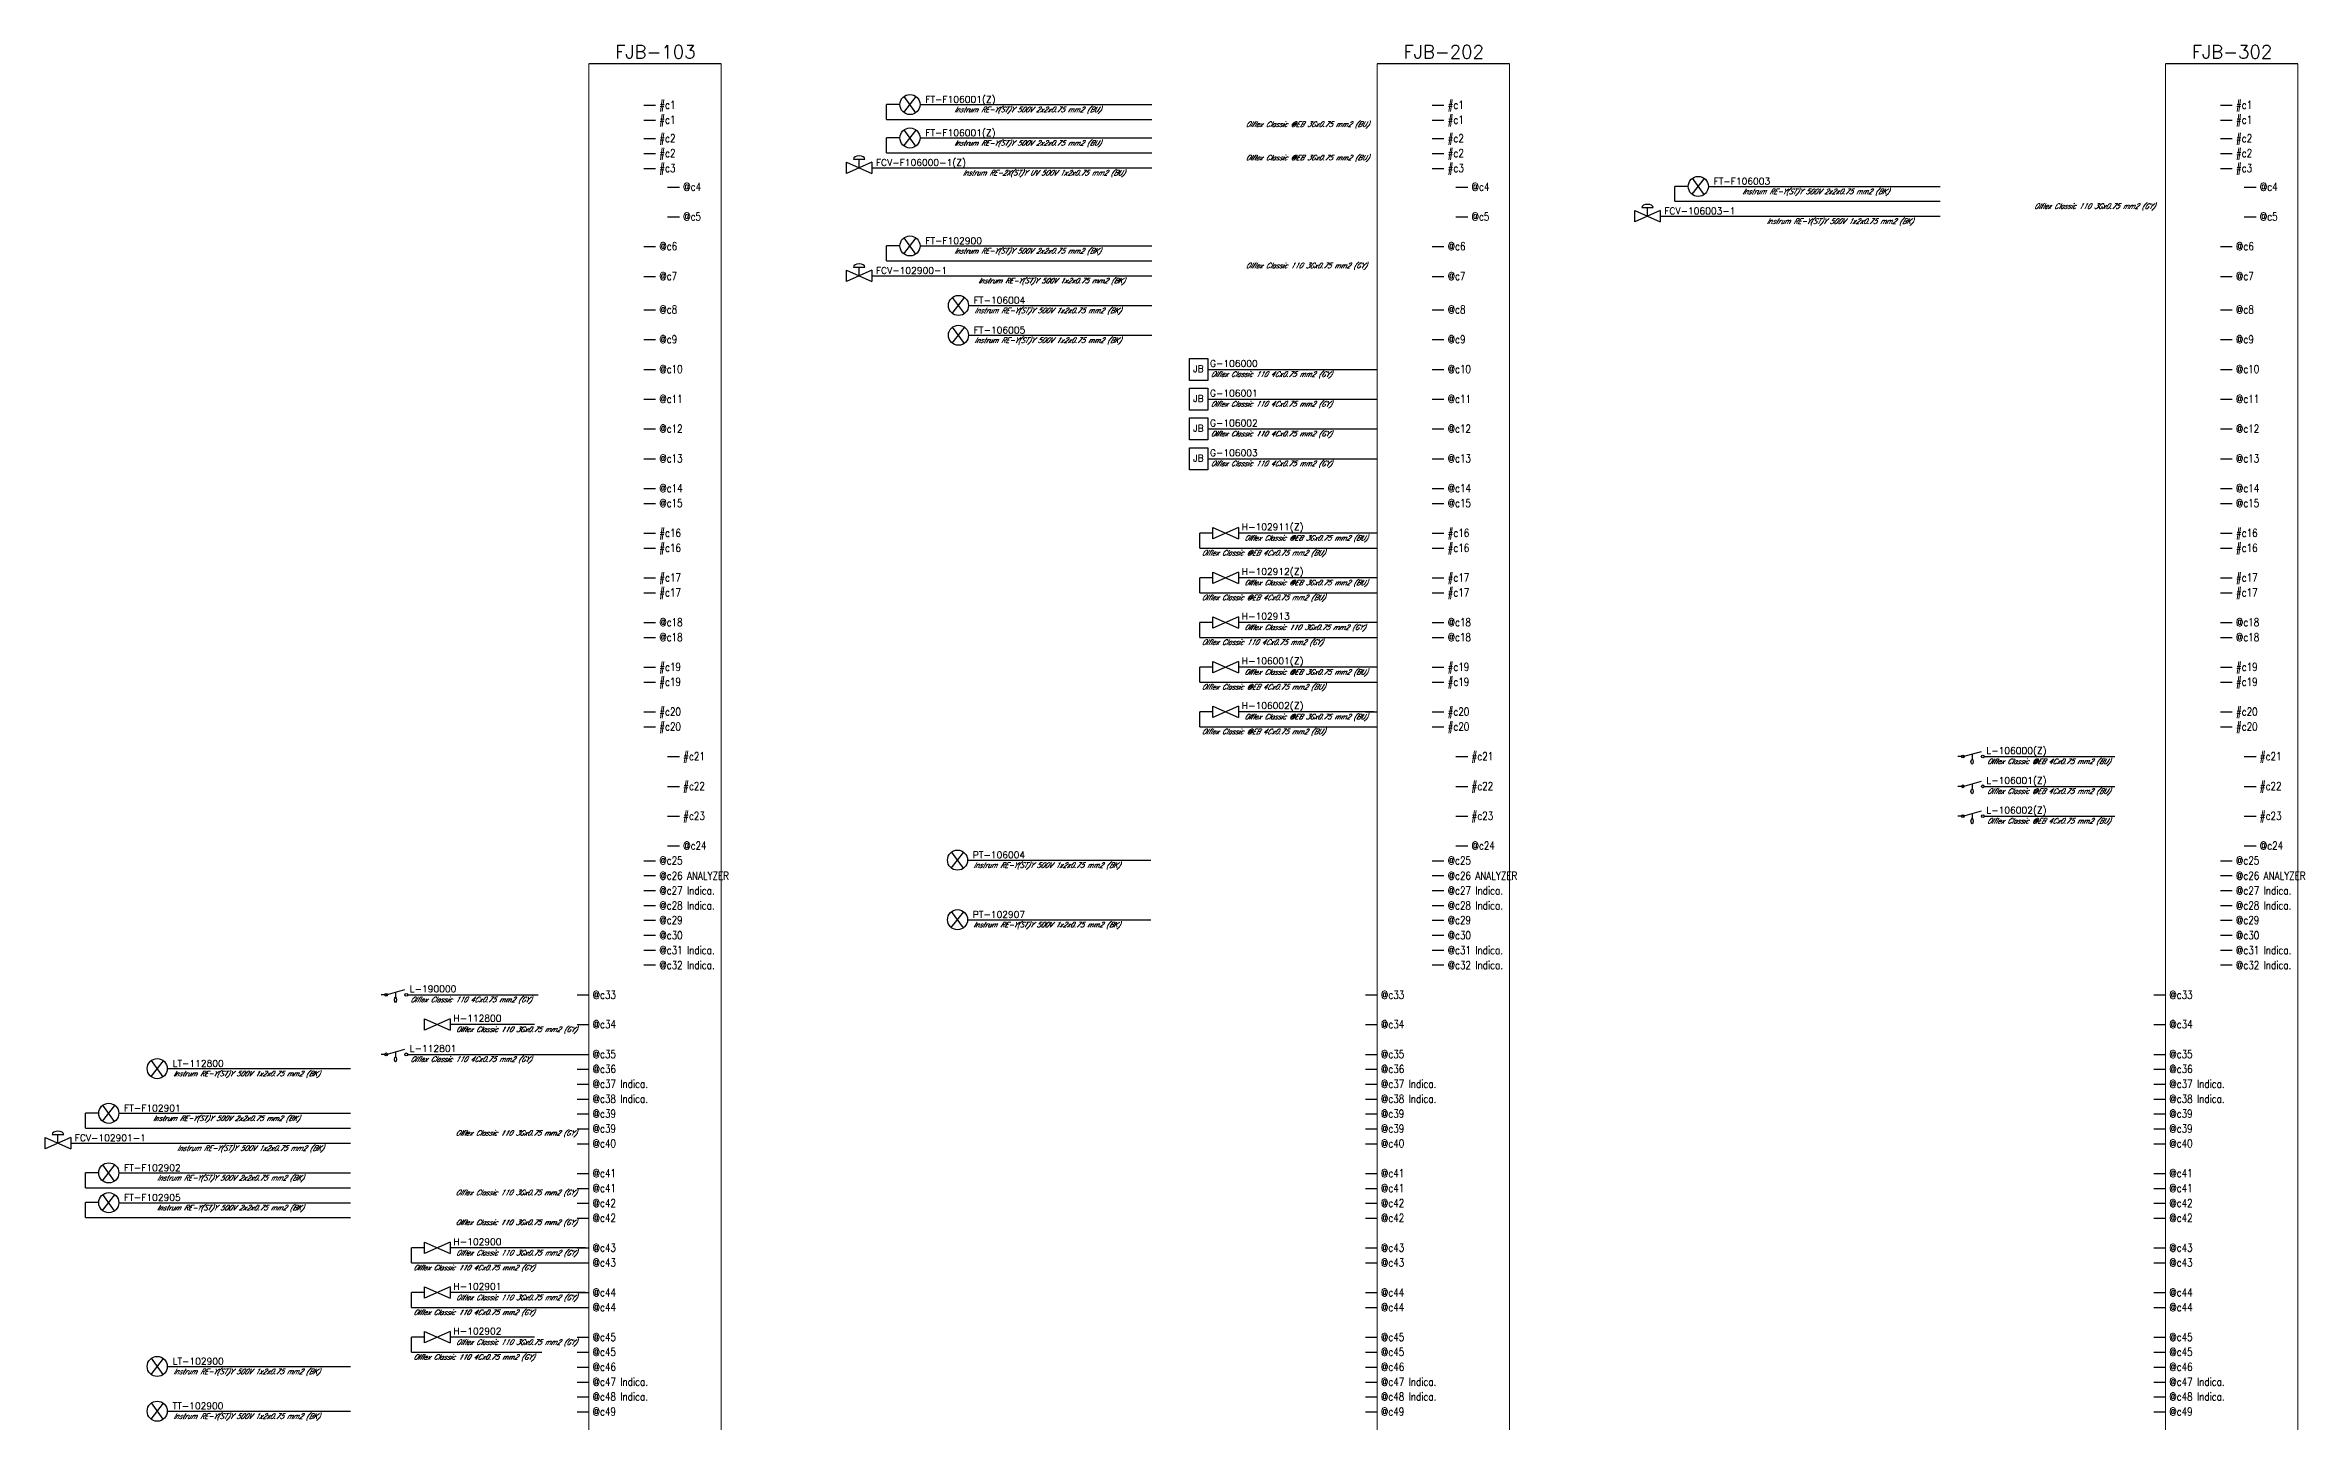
# Model space of a CAD drawing. Header units: millimetres. Extents: x -14942 to 24072, y -50285 to 2207.
# Drawn here: x -9203 to -8695, y -22995 to -22686 of the extents above; entities that cross this region are included whole.
import ezdxf
from ezdxf.enums import TextEntityAlignment as Align

# ---------------------------------------------------------------- set-up
doc = ezdxf.new("R2010")
doc.units = ezdxf.units.MM
doc.header["$MEASUREMENT"] = 0
for name, color, linetype in [('FONT', 5, 'CONTINUOUS'), ('INSTRUMENT', 1, 'CONTINUOUS'), ('TEXT', 2, 'CONTINUOUS')]:
    doc.layers.add(name, color=color, linetype=linetype)
doc.styles.add('ROMANS', font='romans')

# ---------------------------------------------------------------- blocks, each defined once
blk = doc.blocks.new('FF')
at = {"layer": 'INSTRUMENT', "color": 7}
for p, q in [((637.72, -9186.97), (640.5, -9183.4)), ((640.43, -9187.02), (637.78, -9183.36)), ((641.39, -9185.19), (693.51, -9185.19))]:
    blk.add_line(p, q, dxfattribs=at)
blk.add_circle((639.11, -9185.19), 2.26, dxfattribs=at)

msp = doc.modelspace()

# ---------------------------------------------------------------- linework, layer by layer
at = {"layer": 'INSTRUMENT', "color": 7}
for p, q in [((-9050.95, -22689.9), (-9080.66, -22689.9)), ((-8873.59, -22689.9), (-8903.31, -22689.9)), ((-8696.24, -22689.9), (-8725.95, -22689.9)), ((-9068.35, -22699.17), (-9065.66, -22699.17)), ((-9068.35, -22702.52), (-9065.66, -22702.52)), ((-8890.99, -22699.17), (-8888.31, -22699.17)), ((-8890.99, -22702.52), (-8888.31, -22702.52)), ((-8713.64, -22699.17), (-8710.95, -22699.17)), ((-8713.64, -22702.52), (-8710.95, -22702.52)), ((-9068.35, -22706.69), (-9065.66, -22706.69)), ((-8890.99, -22706.69), (-8888.31, -22706.69)), ((-8713.64, -22706.69), (-8710.95, -22706.69)), ((-9068.35, -22710.04), (-9065.66, -22710.04)), ((-9068.35, -22713.4), (-9065.66, -22713.4)), ((-8890.99, -22710.04), (-8888.31, -22710.04)), ((-8890.99, -22713.4), (-8888.31, -22713.4)), ((-8713.64, -22710.04), (-8710.95, -22710.04)), ((-8713.64, -22713.4), (-8710.95, -22713.4)), ((-9062.97, -22717.59), (-9060.29, -22717.59)), ((-8885.62, -22717.59), (-8882.93, -22717.59)), ((-8836.34, -22720.8), (-8836.34, -22717.45)), ((-8833.35, -22717.45), (-8836.34, -22717.45)), ((-8708.27, -22717.59), (-8705.58, -22717.59)), ((-8845.39, -22722.87), (-8839.65, -22725.43)), ((-8839.65, -22722.87), (-8845.39, -22725.43)), ((-8843.81, -22722.23), (-8841.23, -22722.23)), ((-8842.52, -22724.15), (-8842.52, -22722.23)), ((-8836.34, -22720.8), (-8776.69, -22720.8)), ((-9062.97, -22724.29), (-9060.29, -22724.29)), ((-8885.62, -22724.29), (-8882.93, -22724.29)), ((-8839.65, -22724.15), (-8776.69, -22724.15)), ((-8708.27, -22724.29), (-8705.58, -22724.29)), ((-9068.35, -22730.98), (-9065.66, -22730.98)), ((-9013.69, -22734.18), (-9013.69, -22730.83)), ((-9010.7, -22730.83), (-9013.69, -22730.83)), ((-8890.99, -22730.98), (-8888.31, -22730.98)), ((-8713.64, -22730.98), (-8710.95, -22730.98)), ((-9068.35, -22737.68), (-9065.66, -22737.68)), ((-9022.74, -22736.26), (-9017.01, -22738.82)), ((-9017.01, -22736.26), (-9022.74, -22738.82)), ((-9021.16, -22735.61), (-9018.59, -22735.61)), ((-9019.87, -22737.54), (-9019.87, -22735.61)), ((-9017.01, -22737.54), (-8954.04, -22737.54)), ((-9013.69, -22734.18), (-8954.04, -22734.18)), ((-8890.99, -22737.68), (-8888.31, -22737.68)), ((-8713.64, -22737.68), (-8710.95, -22737.68)), ((-8998.93, -22746.02), (-8996.15, -22742.45)), ((-8996.21, -22746.07), (-8998.86, -22742.41)), ((-8995.26, -22744.24), (-8954.04, -22744.24)), ((-8998.93, -22752.72), (-8996.15, -22749.16)), ((-8996.21, -22752.77), (-8998.86, -22749.11)), ((-8995.26, -22750.94), (-8954.04, -22750.94)), ((-8941.44, -22758.61), (-8903.31, -22758.61)), ((-8941.44, -22765.31), (-8903.31, -22765.31)), ((-8941.44, -22772.01), (-8903.31, -22772.01)), ((-8941.44, -22778.71), (-8903.31, -22778.71)), ((-8940.28, -22814.29), (-8934.54, -22816.85)), ((-8934.54, -22814.29), (-8940.28, -22816.85)), ((-8943.27, -22818.92), (-8943.27, -22815.57)), ((-8940.28, -22815.57), (-8943.27, -22815.57)), ((-8943.27, -22818.92), (-8903.31, -22818.92)), ((-8903.31, -22815.57), (-8934.54, -22815.57)), ((-8905.99, -22835.68), (-8903.31, -22835.68)), ((-8766.77, -22845.73), (-8737.39, -22845.73)), ((-8766.77, -22852.43), (-8737.39, -22852.43)), ((-8766.77, -22859.13), (-8737.39, -22859.13)), ((-9062.97, -22865.83), (-9060.29, -22865.83)), ((-8885.62, -22865.83), (-8882.93, -22865.83)), ((-8708.27, -22865.83), (-8705.58, -22865.83)), ((-9068.35, -22869.17), (-9065.66, -22869.17)), ((-8999.14, -22870.81), (-8996.36, -22867.24)), ((-8996.43, -22870.86), (-8999.08, -22867.19)), ((-8995.47, -22869.03), (-8954.26, -22869.03)), ((-8890.99, -22869.17), (-8888.31, -22869.17)), ((-8713.64, -22869.17), (-8710.95, -22869.17)), ((-9068.35, -22872.52), (-9065.66, -22872.52)), ((-9068.35, -22875.87), (-9065.66, -22875.87)), ((-9068.35, -22879.22), (-9065.66, -22879.22)), ((-8999.14, -22884.21), (-8996.36, -22880.65)), ((-8996.43, -22884.26), (-8999.08, -22880.6)), ((-9068.35, -22882.57), (-9065.66, -22882.57)), ((-8995.47, -22882.43), (-8954.26, -22882.43)), ((-8890.99, -22882.57), (-8888.31, -22882.57)), ((-8713.64, -22882.57), (-8710.95, -22882.57)), ((-9068.35, -22889.27), (-9065.66, -22889.27)), ((-9068.35, -22892.62), (-9065.66, -22892.62)), ((-9126.61, -22899.32), (-9127.41, -22899.32)), ((-9126.3, -22899.32), (-9122.09, -22898.15)), ((-9124.19, -22898.74), (-9124.19, -22899.88)), ((-9121.48, -22899.32), (-9092.09, -22899.32)), ((-9083.35, -22899.32), (-9080.66, -22899.32)), ((-9117.63, -22904.75), (-9111.89, -22907.31)), ((-9111.89, -22904.75), (-9117.63, -22907.31)), ((-9092.88, -22906.03), (-9111.89, -22906.03)), ((-9083.35, -22906.03), (-9080.66, -22906.03)), ((-8905.99, -22906.03), (-8903.31, -22906.03)), ((-8728.64, -22906.03), (-8725.95, -22906.03)), ((-9126.3, -22912.73), (-9122.09, -22911.55)), ((-9179.18, -22917.72), (-9176.4, -22914.15)), ((-9176.47, -22917.77), (-9179.12, -22914.11)), ((-9175.51, -22915.94), (-9134.3, -22915.94)), ((-9126.61, -22912.73), (-9127.41, -22912.73)), ((-9124.19, -22912.14), (-9124.19, -22913.29)), ((-9121.48, -22912.73), (-9083.35, -22912.73)), ((-9083.35, -22912.73), (-9080.66, -22912.73)), ((-9083.35, -22916.08), (-9080.66, -22916.08)), ((-8905.99, -22912.73), (-8903.31, -22912.73)), ((-8905.99, -22916.08), (-8903.31, -22916.08)), ((-8728.64, -22912.73), (-8725.95, -22912.73)), ((-8728.64, -22916.08), (-8725.95, -22916.08)), ((-9083.35, -22919.43), (-9080.66, -22919.43)), ((-8905.99, -22919.43), (-8903.31, -22919.43)), ((-8728.64, -22919.43), (-8725.95, -22919.43)), ((-9193.95, -22929.34), (-9193.95, -22925.99)), ((-9190.96, -22925.99), (-9193.95, -22925.99)), ((-9083.35, -22922.78), (-9080.66, -22922.78)), ((-9083.35, -22926.13), (-9080.66, -22926.13)), ((-8905.99, -22922.78), (-8903.31, -22922.78)), ((-8905.99, -22926.13), (-8903.31, -22926.13)), ((-8728.64, -22922.78), (-8725.95, -22922.78)), ((-8728.64, -22926.13), (-8725.95, -22926.13)), ((-9203, -22931.41), (-9197.26, -22933.97)), ((-9197.26, -22931.41), (-9203, -22933.97)), ((-9201.42, -22930.77), (-9198.84, -22930.77)), ((-9200.13, -22932.69), (-9200.13, -22930.77)), ((-9193.95, -22929.34), (-9134.3, -22929.34)), ((-9083.35, -22929.48), (-9080.66, -22929.48)), ((-8905.99, -22929.48), (-8903.31, -22929.48)), ((-8728.64, -22929.48), (-8725.95, -22929.48)), ((-9197.26, -22932.69), (-9134.3, -22932.69)), ((-9083.35, -22932.83), (-9080.66, -22932.83)), ((-8905.99, -22932.83), (-8903.31, -22932.83)), ((-8728.64, -22932.83), (-8725.95, -22932.83)), ((-9193.95, -22942.74), (-9193.95, -22939.39)), ((-9190.96, -22939.39), (-9193.95, -22939.39)), ((-9083.35, -22939.53), (-9080.66, -22939.53)), ((-8905.99, -22939.53), (-8903.31, -22939.53)), ((-8728.64, -22939.53), (-8725.95, -22939.53)), ((-9193.95, -22942.74), (-9134.3, -22942.74)), ((-9193.95, -22949.45), (-9193.95, -22946.09)), ((-9190.96, -22946.09), (-9193.95, -22946.09)), ((-9083.35, -22942.89), (-9080.66, -22942.89)), ((-9083.35, -22946.24), (-9080.66, -22946.24)), ((-8905.99, -22942.89), (-8903.31, -22942.89)), ((-8905.99, -22946.24), (-8903.31, -22946.24)), ((-8728.64, -22942.89), (-8725.95, -22942.89)), ((-8728.64, -22946.24), (-8725.95, -22946.24)), ((-9193.95, -22949.45), (-9134.3, -22949.45)), ((-9083.35, -22949.59), (-9080.66, -22949.59)), ((-8905.99, -22949.59), (-8903.31, -22949.59)), ((-8728.64, -22949.59), (-8725.95, -22949.59)), ((-9120.62, -22959.64), (-9120.62, -22956.29)), ((-9117.63, -22956.29), (-9120.62, -22956.29)), ((-9117.63, -22955.01), (-9111.89, -22957.57)), ((-9111.89, -22955.01), (-9117.63, -22957.57)), ((-9081.45, -22956.29), (-9111.89, -22956.29)), ((-9083.35, -22956.29), (-9080.66, -22956.29)), ((-8905.99, -22956.29), (-8903.31, -22956.29)), ((-8728.64, -22956.29), (-8725.95, -22956.29)), ((-9120.62, -22959.64), (-9080.66, -22959.64)), ((-9083.35, -22959.64), (-9080.66, -22959.64)), ((-8905.99, -22959.64), (-8903.31, -22959.64)), ((-8728.64, -22959.64), (-8725.95, -22959.64)), ((-9120.62, -22969.69), (-9120.62, -22966.34)), ((-9117.63, -22966.34), (-9120.62, -22966.34)), ((-9117.63, -22965.06), (-9111.89, -22967.62)), ((-9111.89, -22965.06), (-9117.63, -22967.62)), ((-9081.45, -22966.34), (-9111.89, -22966.34)), ((-9083.35, -22966.34), (-9080.66, -22966.34)), ((-8905.99, -22966.34), (-8903.31, -22966.34)), ((-8728.64, -22966.34), (-8725.95, -22966.34)), ((-9120.62, -22969.69), (-9080.66, -22969.69)), ((-9083.35, -22969.69), (-9080.66, -22969.69)), ((-8905.99, -22969.69), (-8903.31, -22969.69)), ((-8728.64, -22969.69), (-8725.95, -22969.69)), ((-9120.62, -22979.74), (-9120.62, -22976.39)), ((-9117.63, -22976.39), (-9120.62, -22976.39)), ((-9117.63, -22975.11), (-9111.89, -22977.67)), ((-9111.89, -22975.11), (-9117.63, -22977.67)), ((-9092.88, -22976.39), (-9111.89, -22976.39)), ((-9083.35, -22976.39), (-9080.66, -22976.39)), ((-8905.99, -22976.39), (-8903.31, -22976.39)), ((-8728.64, -22976.39), (-8725.95, -22976.39)), ((-9179.18, -22984.74), (-9176.4, -22981.17)), ((-9176.47, -22984.79), (-9179.12, -22981.12)), ((-9120.62, -22979.74), (-9091.24, -22979.74)), ((-9083.35, -22979.74), (-9080.66, -22979.74)), ((-8905.99, -22979.74), (-8903.31, -22979.74)), ((-8728.64, -22979.74), (-8725.95, -22979.74)), ((-9175.51, -22982.95), (-9134.3, -22982.95)), ((-9083.35, -22983.1), (-9080.66, -22983.1)), ((-9083.35, -22986.45), (-9080.66, -22986.45)), ((-8905.99, -22983.1), (-8903.31, -22983.1)), ((-8905.99, -22986.45), (-8903.31, -22986.45)), ((-8728.64, -22983.1), (-8725.95, -22983.1)), ((-8728.64, -22986.45), (-8725.95, -22986.45)), ((-9179.18, -22994.79), (-9176.4, -22991.22)), ((-9176.47, -22994.84), (-9179.12, -22991.17)), ((-9175.51, -22993.01), (-9134.3, -22993.01)), ((-9083.35, -22989.8), (-9080.66, -22989.8)), ((-8905.99, -22989.8), (-8903.31, -22989.8)), ((-8728.64, -22989.8), (-8725.95, -22989.8)), ((-9083.35, -22993.15), (-9080.66, -22993.15)), ((-8905.99, -22993.15), (-8903.31, -22993.15)), ((-8728.64, -22993.15), (-8725.95, -22993.15))]:
    msp.add_line(p, q, dxfattribs=at)
at = {"layer": 'INSTRUMENT', "color": 4}
for p, q in [((-9009.83, -22700.81), (-9007.05, -22697.24)), ((-9007.12, -22700.86), (-9009.77, -22697.19)), ((-9013.69, -22702.38), (-9013.69, -22699.03)), ((-9010.7, -22699.03), (-9013.69, -22699.03)), ((-9013.69, -22702.38), (-8954.04, -22702.38)), ((-9006.17, -22699.03), (-8954.04, -22699.03)), ((-9013.69, -22709.9), (-9013.69, -22706.55)), ((-9010.7, -22706.55), (-9013.69, -22706.55)), ((-9009.83, -22708.34), (-9007.05, -22704.77)), ((-9007.12, -22708.38), (-9009.77, -22704.72)), ((-9006.17, -22706.55), (-8954.04, -22706.55)), ((-9022.74, -22711.97), (-9017.01, -22714.53)), ((-9017.01, -22711.97), (-9022.74, -22714.53)), ((-9021.16, -22711.33), (-9018.59, -22711.33)), ((-9019.87, -22713.25), (-9019.87, -22711.33)), ((-9017.01, -22713.25), (-8954.04, -22713.25)), ((-9013.69, -22709.9), (-8954.04, -22709.9)), ((-8940.28, -22794.19), (-8934.54, -22796.75)), ((-8934.54, -22794.19), (-8940.28, -22796.75)), ((-9068.35, -22795.47), (-9065.66, -22795.47)), ((-9068.35, -22798.82), (-9065.66, -22798.82)), ((-8943.27, -22798.82), (-8943.27, -22795.47)), ((-8940.28, -22795.47), (-8943.27, -22795.47)), ((-8943.27, -22798.82), (-8903.31, -22798.82)), ((-8903.31, -22795.47), (-8934.54, -22795.47)), ((-8890.99, -22795.47), (-8888.31, -22795.47)), ((-8890.99, -22798.82), (-8888.31, -22798.82)), ((-8713.64, -22795.47), (-8710.95, -22795.47)), ((-8713.64, -22798.82), (-8710.95, -22798.82)), ((-8940.28, -22804.24), (-8934.54, -22806.8)), ((-8934.54, -22804.24), (-8940.28, -22806.8)), ((-9068.35, -22805.52), (-9065.66, -22805.52)), ((-9068.35, -22808.87), (-9065.66, -22808.87)), ((-8943.27, -22808.87), (-8943.27, -22805.52)), ((-8940.28, -22805.52), (-8943.27, -22805.52)), ((-8943.27, -22808.87), (-8903.31, -22808.87)), ((-8903.31, -22805.52), (-8934.54, -22805.52)), ((-8890.99, -22805.52), (-8888.31, -22805.52)), ((-8890.99, -22808.87), (-8888.31, -22808.87)), ((-8713.64, -22805.52), (-8710.95, -22805.52)), ((-8713.64, -22808.87), (-8710.95, -22808.87)), ((-8943.27, -22818.92), (-8943.27, -22815.57)), ((-8940.28, -22824.34), (-8934.54, -22826.9)), ((-8934.54, -22824.34), (-8940.28, -22826.9)), ((-9068.35, -22825.62), (-9065.66, -22825.62)), ((-9068.35, -22828.97), (-9065.66, -22828.97)), ((-8943.27, -22828.97), (-8943.27, -22825.62)), ((-8940.28, -22825.62), (-8943.27, -22825.62)), ((-8943.27, -22828.97), (-8903.31, -22828.97)), ((-8903.31, -22825.62), (-8934.54, -22825.62)), ((-8890.99, -22825.62), (-8888.31, -22825.62)), ((-8890.99, -22828.97), (-8888.31, -22828.97)), ((-8713.64, -22825.62), (-8710.95, -22825.62)), ((-8713.64, -22828.97), (-8710.95, -22828.97)), ((-8940.28, -22834.4), (-8934.54, -22836.96)), ((-8934.54, -22834.4), (-8940.28, -22836.96)), ((-9068.35, -22835.68), (-9065.66, -22835.68)), ((-9068.35, -22839.03), (-9065.66, -22839.03)), ((-8943.27, -22839.03), (-8943.27, -22835.68)), ((-8940.28, -22835.68), (-8943.27, -22835.68)), ((-8943.27, -22839.03), (-8903.31, -22839.03)), ((-8904.09, -22835.68), (-8934.54, -22835.68)), ((-8905.99, -22835.68), (-8903.31, -22835.68)), ((-8905.99, -22835.68), (-8903.31, -22835.68)), ((-8890.99, -22835.68), (-8888.31, -22835.68)), ((-8890.99, -22839.03), (-8888.31, -22839.03)), ((-8713.64, -22835.68), (-8710.95, -22835.68)), ((-8713.64, -22839.03), (-8710.95, -22839.03)), ((-8771.59, -22845.73), (-8767.38, -22844.56)), ((-8769.48, -22845.14), (-8769.48, -22846.29)), ((-9062.97, -22845.73), (-9060.29, -22845.73)), ((-8885.62, -22845.73), (-8882.93, -22845.73)), ((-8771.9, -22845.73), (-8772.7, -22845.73)), ((-8708.27, -22845.73), (-8705.58, -22845.73)), ((-9062.97, -22852.43), (-9060.29, -22852.43)), ((-8885.62, -22852.43), (-8882.93, -22852.43)), ((-8771.9, -22852.43), (-8772.7, -22852.43)), ((-8771.59, -22852.43), (-8767.38, -22851.26)), ((-8769.48, -22851.84), (-8769.48, -22852.99)), ((-8708.27, -22852.43), (-8705.58, -22852.43)), ((-9062.97, -22859.13), (-9060.29, -22859.13)), ((-8885.62, -22859.13), (-8882.93, -22859.13)), ((-8771.9, -22859.13), (-8772.7, -22859.13)), ((-8771.59, -22859.13), (-8767.38, -22857.96)), ((-8769.48, -22858.55), (-8769.48, -22859.69)), ((-8708.27, -22859.13), (-8705.58, -22859.13))]:
    msp.add_line(p, q, dxfattribs=at)
at = {"layer": 'INSTRUMENT', "color": 0}
for p, q in [((-9068.35, -22745.2), (-9065.66, -22745.2)), ((-8890.99, -22745.2), (-8888.31, -22745.2)), ((-8713.64, -22745.2), (-8710.95, -22745.2)), ((-9068.35, -22751.91), (-9065.66, -22751.91)), ((-8890.99, -22751.91), (-8888.31, -22751.91)), ((-8713.64, -22751.91), (-8710.95, -22751.91)), ((-9068.35, -22758.61), (-9065.66, -22758.61)), ((-8890.99, -22758.61), (-8888.31, -22758.61)), ((-8713.64, -22758.61), (-8710.95, -22758.61)), ((-9068.35, -22765.31), (-9065.66, -22765.31)), ((-8890.99, -22765.31), (-8888.31, -22765.31)), ((-8713.64, -22765.31), (-8710.95, -22765.31)), ((-9068.35, -22772.01), (-9065.66, -22772.01)), ((-8890.99, -22772.01), (-8888.31, -22772.01)), ((-8713.64, -22772.01), (-8710.95, -22772.01)), ((-9068.35, -22778.71), (-9065.66, -22778.71)), ((-8890.99, -22778.71), (-8888.31, -22778.71)), ((-8713.64, -22778.71), (-8710.95, -22778.71)), ((-9068.35, -22815.57), (-9065.66, -22815.57)), ((-9068.35, -22818.92), (-9065.66, -22818.92)), ((-8890.99, -22815.57), (-8888.31, -22815.57)), ((-8890.99, -22818.92), (-8888.31, -22818.92)), ((-8713.64, -22815.57), (-8710.95, -22815.57)), ((-8713.64, -22818.92), (-8710.95, -22818.92)), ((-9083.35, -22899.32), (-9080.66, -22899.32)), ((-8905.99, -22899.32), (-8903.31, -22899.32)), ((-8728.64, -22899.32), (-8725.95, -22899.32))]:
    msp.add_line(p, q, dxfattribs=at)
at = {"layer": 'INSTRUMENT', "color": 6}
for p, q in [((-9068.35, -22785.41), (-9065.66, -22785.41)), ((-9068.35, -22788.76), (-9065.66, -22788.76)), ((-8890.99, -22785.41), (-8888.31, -22785.41)), ((-8890.99, -22788.76), (-8888.31, -22788.76)), ((-8713.64, -22785.41), (-8710.95, -22785.41)), ((-8713.64, -22788.76), (-8710.95, -22788.76))]:
    msp.add_line(p, q, dxfattribs=at)
at = {"layer": 'INSTRUMENT', "color": 2}
for p, q in [((-8890.99, -22872.52), (-8888.31, -22872.52)), ((-8713.64, -22872.52), (-8710.95, -22872.52)), ((-9068.35, -22885.92), (-9065.66, -22885.92)), ((-8890.99, -22885.92), (-8888.31, -22885.92)), ((-8713.64, -22885.92), (-8710.95, -22885.92))]:
    msp.add_line(p, q, dxfattribs=at)
at = {"layer": 'INSTRUMENT', "color": 1}
for p, q in [((-8890.99, -22875.87), (-8888.31, -22875.87)), ((-8713.64, -22875.87), (-8710.95, -22875.87)), ((-8890.99, -22879.22), (-8888.31, -22879.22)), ((-8713.64, -22879.22), (-8710.95, -22879.22)), ((-8890.99, -22889.27), (-8888.31, -22889.27)), ((-8713.64, -22889.27), (-8710.95, -22889.27)), ((-8890.99, -22892.62), (-8888.31, -22892.62)), ((-8713.64, -22892.62), (-8710.95, -22892.62))]:
    msp.add_line(p, q, dxfattribs=at)
at = {"layer": 'INSTRUMENT', "color": 7, "lineweight": 13}
for points in [[(-9050.95, -22689.9), (-9050.95, -23405.34), (-9080.66, -23405.34), (-9080.66, -22689.9)], [(-8873.59, -22689.9), (-8873.59, -23405.34), (-8903.31, -23405.34), (-8903.31, -22689.9)], [(-8696.24, -22689.9), (-8696.24, -23405.34), (-8725.95, -23405.34), (-8725.95, -22689.9)]]:
    msp.add_lwpolyline(points, dxfattribs=at)
at = {"layer": 'INSTRUMENT', "color": 4}
for points in [[(-9022.74, -22714.53), (-9022.74, -22711.97)], [(-9017.01, -22711.97), (-9017.01, -22714.53)], [(-8940.28, -22796.75), (-8940.28, -22794.19)], [(-8934.54, -22794.19), (-8934.54, -22796.75)], [(-8940.28, -22806.8), (-8940.28, -22804.24)], [(-8934.54, -22804.24), (-8934.54, -22806.8)], [(-8940.28, -22826.9), (-8940.28, -22824.34)], [(-8934.54, -22824.34), (-8934.54, -22826.9)], [(-8940.28, -22836.96), (-8940.28, -22834.4)], [(-8934.54, -22834.4), (-8934.54, -22836.96)]]:
    msp.add_lwpolyline(points, dxfattribs=at)
at = {"layer": 'INSTRUMENT', "color": 7}
for points in [[(-8845.39, -22725.43), (-8845.39, -22722.87)], [(-8839.65, -22722.87), (-8839.65, -22725.43)], [(-9022.74, -22738.82), (-9022.74, -22736.26)], [(-9017.01, -22736.26), (-9017.01, -22738.82)], [(-8940.28, -22816.85), (-8940.28, -22814.29)], [(-8934.54, -22814.29), (-8934.54, -22816.85)], [(-9117.63, -22907.31), (-9117.63, -22904.75)], [(-9111.89, -22904.75), (-9111.89, -22907.31)], [(-9203, -22933.97), (-9203, -22931.41)], [(-9197.26, -22931.41), (-9197.26, -22933.97)], [(-9117.63, -22957.57), (-9117.63, -22955.01)], [(-9111.89, -22955.01), (-9111.89, -22957.57)], [(-9117.63, -22967.62), (-9117.63, -22965.06)], [(-9111.89, -22965.06), (-9111.89, -22967.62)], [(-9117.63, -22977.67), (-9117.63, -22975.11)], [(-9111.89, -22975.11), (-9111.89, -22977.67)]]:
    msp.add_lwpolyline(points, dxfattribs=at)
for points in [[(-8945.54, -22756.13), (-8941.44, -22756.13), (-8941.44, -22761.09), (-8945.54, -22761.09)], [(-8945.54, -22762.83), (-8941.44, -22762.83), (-8941.44, -22767.79), (-8945.54, -22767.79)], [(-8945.54, -22769.53), (-8941.44, -22769.53), (-8941.44, -22774.49), (-8945.54, -22774.49)], [(-8945.54, -22776.23), (-8941.44, -22776.23), (-8941.44, -22781.19), (-8945.54, -22781.19)]]:
    msp.add_lwpolyline(points, close=True, dxfattribs=at)
at = {"layer": 'INSTRUMENT', "color": 4}
for centre, radius in [((-9008.44, -22699.03), 2.26), ((-9008.44, -22706.55), 2.26), ((-8771.59, -22845.73), 0.309), ((-8767.05, -22845.73), 0.309), ((-8771.59, -22852.43), 0.309), ((-8767.05, -22852.43), 0.309), ((-8771.59, -22859.13), 0.309), ((-8767.05, -22859.13), 0.309)]:
    msp.add_circle(centre, radius, dxfattribs=at)
at = {"layer": 'INSTRUMENT', "color": 7}
for centre, radius in [((-8997.54, -22744.24), 2.26), ((-8997.54, -22750.94), 2.26), ((-8997.75, -22869.03), 2.26), ((-8997.75, -22882.43), 2.26), ((-9126.3, -22899.32), 0.309), ((-9121.76, -22899.32), 0.309), ((-9177.79, -22915.94), 2.26), ((-9126.3, -22912.73), 0.309), ((-9121.76, -22912.73), 0.309), ((-9177.79, -22982.95), 2.26), ((-9177.79, -22993.01), 2.26)]:
    msp.add_circle(centre, radius, dxfattribs=at)
at = {"layer": 'INSTRUMENT', "color": 4}
msp.add_ellipse((-9019.87, -22711.33), major_axis=(-1.29, 0), ratio=0.580584, start_param=3.141593, end_param=6.283185, dxfattribs=at)
at = {"layer": 'INSTRUMENT', "color": 7}
for centre in [(-8842.52, -22722.23), (-9019.87, -22735.61), (-9200.13, -22930.77)]:
    msp.add_ellipse(centre, major_axis=(-1.29, 0), ratio=0.580584, start_param=3.141593, end_param=6.283185, dxfattribs=at)
at = {"layer": 'INSTRUMENT', "color": 4}
for centre in [(-8769.48, -22846.86), (-8769.48, -22853.56), (-8769.48, -22860.26)]:
    msp.add_ellipse(centre, major_axis=(0, -0.573), ratio=0.453153, dxfattribs=at)
at = {"layer": 'INSTRUMENT', "color": 7}
for centre in [(-9124.19, -22900.46), (-9124.19, -22913.86)]:
    msp.add_ellipse(centre, major_axis=(0, -0.573), ratio=0.453153, dxfattribs=at)

# ---------------------------------------------------------------- block references
for p in [(-9470.2, -13532.26), (-9647.55, -13545.65), (-9827.81, -13740.8), (-9827.81, -13754.21), (-9827.81, -13760.91)]:
    msp.add_blockref('FF', p, dxfattribs=at)

# ---------------------------------------------------------------- texts
at = {"layer": 'FONT', "color": 5, "style": 'ROMANS', "oblique": 30, "width": 0.8}
for s, p in [('Instrum RE-Y(ST)Y 500V 2x2x0.75 mm2 (BU)', (-8998.49, -22700.74)), ('Instrum RE-Y(ST)Y 500V 2x2x0.75 mm2 (BU)', (-8998.49, -22708.26)), ('Instrum RE-Y(ST)Y 500V 2x2x0.75 mm2 (BK)', (-8821.14, -22719.16)), ('Instrum RE-Y(ST)Y 500V 2x2x0.75 mm2 (BK)', (-8998.49, -22732.55)), ('Instrum RE-Y(ST)Y 500V 2x2x0.75 mm2 (BK)', (-9178.75, -22927.7))]:
    msp.add_text(s, height=1.1759, dxfattribs=at).set_placement(p)
at = {"layer": 'FONT', "color": 2, "style": 'ROMANS', "oblique": 30, "width": 0.8}
for s, p in [('Olflex Classic @EB 3Gx0.75 mm2 (BU)', (-8932.93, -22704.04)), ('Olflex Classic @EB 3Gx0.75 mm2 (BU)', (-8932.93, -22711.56)), ('Olflex Classic 110 3Gx0.75 mm2 (GY)', (-8755.58, -22722.46)), ('Olflex Classic 110 3Gx0.75 mm2 (GY)', (-8932.93, -22735.85)), ('Olflex Classic @EB 3Gx0.75 mm2 (BU)', (-8933.24, -22797.13)), ('Olflex Classic @EB 3Gx0.75 mm2 (BU)', (-8933.24, -22807.18)), ('Olflex Classic 110 3Gx0.75 mm2 (GY)', (-8933.24, -22817.23)), ('Olflex Classic @EB 3Gx0.75 mm2 (BU)', (-8933.24, -22827.29)), ('Olflex Classic @EB 3Gx0.75 mm2 (BU)', (-8933.24, -22837.34)), ('Olflex Classic 110 3Gx0.75 mm2 (GY)', (-9110.59, -22907.69)), ('Olflex Classic 110 3Gx0.75 mm2 (GY)', (-9110.68, -22931)), ('Olflex Classic 110 3Gx0.75 mm2 (GY)', (-9110.68, -22944.41)), ('Olflex Classic 110 3Gx0.75 mm2 (GY)', (-9110.68, -22951.11)), ('Olflex Classic 110 3Gx0.75 mm2 (GY)', (-9110.59, -22957.95)), ('Olflex Classic 110 3Gx0.75 mm2 (GY)', (-9110.59, -22968)), ('Olflex Classic 110 3Gx0.75 mm2 (GY)', (-9110.59, -22978.06))]:
    msp.add_text(s, height=1.1759, dxfattribs=at).set_placement(p)
at = {"layer": 'FONT', "color": 6, "style": 'ROMANS', "oblique": 30, "width": 0.8}
for s, p in [('Instrum RE-2X(ST)Y UV 500V 1x2x0.75 mm2 (BU)', (-8960.11, -22714.97)), ('Instrum RE-Y(ST)Y 500V 1x2x0.75 mm2 (BK)', (-8782.76, -22725.86)), ('Instrum RE-Y(ST)Y 500V 1x2x0.75 mm2 (BK)', (-8960.11, -22739.25)), ('Instrum RE-Y(ST)Y 500V 1x2x0.75 mm2 (BK)', (-9140.37, -22934.4))]:
    msp.add_text(s, height=1.1759, dxfattribs=at).set_placement(p, align=Align.RIGHT)
for p in [(-8993.93, -22745.95), (-8993.93, -22752.65), (-8994.15, -22870.74), (-8994.15, -22884.14), (-9174.19, -22917.65), (-9174.19, -22984.67), (-9174.19, -22994.72)]:
    msp.add_text('Instrum RE-Y(ST)Y 500V 1x2x0.75 mm2 (BK)', height=1.1759, dxfattribs=at).set_placement(p)
at = {"layer": 'FONT', "color": 3, "style": 'ROMANS', "oblique": 30, "width": 0.8}
for s, p in [('Olflex Classic 110 4Cx0.75 mm2 (GY)', (-8940.79, -22760.27)), ('Olflex Classic 110 4Cx0.75 mm2 (GY)', (-8940.79, -22766.97)), ('Olflex Classic 110 4Cx0.75 mm2 (GY)', (-8940.79, -22773.67)), ('Olflex Classic 110 4Cx0.75 mm2 (GY)', (-8940.79, -22780.37)), ('Olflex Classic @EB 4Cx0.75 mm2 (BU)', (-8942.81, -22800.48)), ('Olflex Classic @EB 4Cx0.75 mm2 (BU)', (-8942.81, -22810.53)), ('Olflex Classic 110 4Cx0.75 mm2 (GY)', (-8942.81, -22820.58)), ('Olflex Classic @EB 4Cx0.75 mm2 (BU)', (-8942.81, -22830.64)), ('Olflex Classic @EB 4Cx0.75 mm2 (BU)', (-8942.81, -22840.69)), ('Olflex Classic @EB 4Cx0.75 mm2 (BU)', (-8766.13, -22847.39)), ('Olflex Classic @EB 4Cx0.75 mm2 (BU)', (-8766.13, -22854.09)), ('Olflex Classic @EB 4Cx0.75 mm2 (BU)', (-8766.13, -22860.79)), ('Olflex Classic 110 4Cx0.75 mm2 (GY)', (-9120.83, -22900.99)), ('Olflex Classic 110 4Cx0.75 mm2 (GY)', (-9120.83, -22914.39)), ('Olflex Classic 110 4Cx0.75 mm2 (GY)', (-9120.17, -22961.3)), ('Olflex Classic 110 4Cx0.75 mm2 (GY)', (-9120.17, -22971.35)), ('Olflex Classic 110 4Cx0.75 mm2 (GY)', (-9120.17, -22981.41))]:
    msp.add_text(s, height=1.1759, dxfattribs=at).set_placement(p)
at = {"layer": 'FONT', "color": 5, "style": 'ROMANS', "oblique": 30, "width": 0.8}
for p in [(-9144.86, -22941.1), (-9144.86, -22947.81)]:
    msp.add_text('Instrum RE-Y(ST)Y 500V 2x2x0.75 mm2 (BK)', height=1.1759, dxfattribs=at).set_placement(p, align=Align.RIGHT)
at = {"layer": 'TEXT', "color": 7, "lineweight": 13, "style": 'ROMANS'}
for s, height, p in [('FJB-103', 3, (-9074.79, -22688.67)), ('FJB-202', 3, (-8897.43, -22688.67)), ('FJB-302', 3, (-8720.08, -22688.67)), ('FT-F106001(Z)', 1.5, (-9004.99, -22698.61)), ('FT-F106001(Z)', 1.5, (-9004.99, -22706.14)), ('FCV-F106000-1(Z)', 1.5, (-9016.09, -22712.84)), ('FT-F106003', 1.5, (-8827.64, -22717.03)), ('FCV-106003-1', 1.5, (-8838.74, -22723.73)), ('FT-F102900', 1.5, (-9004.99, -22730.42)), ('FCV-102900-1', 1.5, (-9016.09, -22737.12)), ('FT-106004', 1.5, (-8994.08, -22743.82)), ('FT-106005', 1.5, (-8994.08, -22750.52)), ('G-106000', 1.5, (-8940.95, -22758.03)), ('G-106001', 1.5, (-8940.95, -22764.73)), ('G-106002', 1.5, (-8940.95, -22771.43)), ('G-106003', 1.5, (-8940.95, -22778.14)), ('H-102911(Z)', 1.5, (-8933.79, -22794.81)), ('H-102912(Z)', 1.5, (-8933.79, -22804.86)), ('H-102913', 1.5, (-8933.79, -22814.91)), ('H-106001(Z)', 1.5, (-8933.79, -22824.97)), ('H-106002(Z)', 1.5, (-8933.79, -22835.02)), ('L-106000(Z)', 1.5, (-8766.29, -22845.15)), ('L-106001(Z)', 1.5, (-8766.29, -22851.85)), ('L-106002(Z)', 1.5, (-8766.29, -22858.56)), ('PT-106004', 1.5, (-8994.3, -22868.61)), ('PT-102907', 1.5, (-8994.3, -22882.01)), ('L-190000', 1.5, (-9120.99, -22898.75)), ('H-112800', 1.5, (-9111.14, -22905.37)), ('L-112801', 1.5, (-9120.99, -22912.15)), ('LT-112800', 1.5, (-9174.34, -22915.52)), ('FT-F102901', 1.5, (-9185.24, -22925.57)), ('FCV-102901-1', 1.5, (-9196.35, -22932.27)), ('FT-F102902', 1.5, (-9185.24, -22938.98)), ('FT-F102905', 1.5, (-9185.24, -22945.68)), ('H-102900', 1.5, (-9111.14, -22955.63)), ('H-102901', 1.5, (-9111.14, -22965.68)), ('H-102902', 1.5, (-9111.14, -22975.74)), ('LT-102900', 1.5, (-9174.34, -22982.54)), ('TT-102900', 1.5, (-9174.34, -22992.59))]:
    msp.add_text(s, height=height, dxfattribs=at).set_placement(p)
at = {"layer": 'TEXT', "color": 7, "lineweight": 13, "style": 'ROMANS', "width": 0.8}
for s, p in [('#c1', (-9064.84, -22700.01)), ('#c1', (-8887.48, -22700.01)), ('#c1', (-8710.13, -22700.01)), ('#c1', (-9064.84, -22703.36)), ('#c1', (-8887.48, -22703.36)), ('#c1', (-8710.13, -22703.36)), ('#c2', (-9064.84, -22707.53)), ('#c2', (-8887.48, -22707.53)), ('#c2', (-8710.13, -22707.53)), ('#c2', (-9064.84, -22710.88)), ('#c3', (-9064.84, -22714.23)), ('#c2', (-8887.48, -22710.88)), ('#c3', (-8887.48, -22714.23)), ('#c2', (-8710.13, -22710.88)), ('#c3', (-8710.13, -22714.23)), ('@c6', (-9064.84, -22731.81)), ('@c6', (-8887.48, -22731.81)), ('@c6', (-8710.13, -22731.81)), ('@c7', (-9064.84, -22738.52)), ('@c7', (-8887.48, -22738.52)), ('@c7', (-8710.13, -22738.52)), ('@c25', (-9064.84, -22870.01)), ('@c25', (-8887.48, -22870.01)), ('@c25', (-8710.13, -22870.01)), ('@c29', (-9064.84, -22883.41)), ('@c29', (-8887.48, -22883.41)), ('@c29', (-8710.13, -22883.41)), ('@c33', (-9079.84, -22900.24)), ('@c33', (-8902.49, -22900.24)), ('@c33', (-8725.13, -22900.24)), ('@c34', (-9079.84, -22906.87)), ('@c34', (-8902.49, -22906.87)), ('@c34', (-8725.13, -22906.87)), ('@c35', (-9079.84, -22913.57)), ('@c36', (-9079.84, -22916.92)), ('@c35', (-8902.49, -22913.57)), ('@c36', (-8902.49, -22916.92)), ('@c35', (-8725.13, -22913.57)), ('@c36', (-8725.13, -22916.92)), ('@c39', (-9079.84, -22926.97)), ('@c39', (-8902.49, -22926.97)), ('@c39', (-8725.13, -22926.97)), ('@c39', (-9079.84, -22930.32)), ('@c40', (-9079.84, -22933.67)), ('@c39', (-8902.49, -22930.32)), ('@c40', (-8902.49, -22933.67)), ('@c39', (-8725.13, -22930.32)), ('@c40', (-8725.13, -22933.67)), ('@c41', (-9079.84, -22940.37)), ('@c41', (-9079.84, -22943.72)), ('@c41', (-8902.49, -22940.37)), ('@c41', (-8902.49, -22943.72)), ('@c41', (-8725.13, -22940.37)), ('@c41', (-8725.13, -22943.72)), ('@c42', (-9079.84, -22947.08)), ('@c42', (-8902.49, -22947.08)), ('@c42', (-8725.13, -22947.08)), ('@c42', (-9079.84, -22950.43)), ('@c42', (-8902.49, -22950.43)), ('@c42', (-8725.13, -22950.43)), ('@c43', (-9079.84, -22957.13)), ('@c43', (-8902.49, -22957.13)), ('@c43', (-8725.13, -22957.13)), ('@c43', (-9079.84, -22960.48)), ('@c43', (-8902.49, -22960.48)), ('@c43', (-8725.13, -22960.48)), ('@c44', (-9079.84, -22967.18)), ('@c44', (-8902.49, -22967.18)), ('@c44', (-8725.13, -22967.18)), ('@c44', (-9079.84, -22970.53)), ('@c44', (-8902.49, -22970.53)), ('@c44', (-8725.13, -22970.53)), ('@c45', (-9079.84, -22977.23)), ('@c45', (-8902.49, -22977.23)), ('@c45', (-8725.13, -22977.23)), ('@c45', (-9079.84, -22980.58)), ('@c46', (-9079.84, -22983.93)), ('@c45', (-8902.49, -22980.58)), ('@c46', (-8902.49, -22983.93)), ('@c45', (-8725.13, -22980.58)), ('@c46', (-8725.13, -22983.93)), ('@c49', (-9079.84, -22993.99)), ('@c49', (-8902.49, -22993.99)), ('@c49', (-8725.13, -22993.99))]:
    msp.add_text(s, height=1.8, dxfattribs=at).set_placement(p)
at = {"layer": 'TEXT', "color": 0, "lineweight": 13, "style": 'ROMANS', "width": 0.8}
for s, p in [('@c4', (-9059.47, -22718.43)), ('@c4', (-8882.11, -22718.43)), ('@c4', (-8704.76, -22718.43)), ('@c5', (-9059.47, -22725.13)), ('@c5', (-8882.11, -22725.13)), ('@c5', (-8704.76, -22725.13)), ('@c8', (-9064.84, -22746.04)), ('@c8', (-8887.48, -22746.04)), ('@c8', (-8710.13, -22746.04)), ('@c9', (-9064.84, -22752.75)), ('@c9', (-8887.48, -22752.75)), ('@c9', (-8710.13, -22752.75)), ('@c10', (-9064.84, -22759.45)), ('@c10', (-8887.48, -22759.45)), ('@c10', (-8710.13, -22759.45)), ('@c11', (-9064.84, -22766.15)), ('@c11', (-8887.48, -22766.15)), ('@c11', (-8710.13, -22766.15)), ('@c12', (-9064.84, -22772.85)), ('@c12', (-8887.48, -22772.85)), ('@c12', (-8710.13, -22772.85)), ('@c13', (-9064.84, -22779.55)), ('@c13', (-8887.48, -22779.55)), ('@c13', (-8710.13, -22779.55)), ('@c18', (-9064.84, -22816.41)), ('@c18', (-8887.48, -22816.41)), ('@c18', (-8710.13, -22816.41)), ('@c18', (-9064.84, -22819.76)), ('@c18', (-8887.48, -22819.76)), ('@c18', (-8710.13, -22819.76))]:
    msp.add_text(s, height=1.8, dxfattribs=at).set_placement(p)
at = {"layer": 'TEXT', "color": 7, "lineweight": 13, "style": 'ROMANS'}
for p in [(-8943.55, -22759.21), (-8943.55, -22765.92), (-8943.55, -22772.62), (-8943.55, -22779.32)]:
    msp.add_text('JB', height=1.5, dxfattribs=at).set_placement(p, align=Align.CENTER)
at = {"layer": 'TEXT', "color": 6, "lineweight": 13, "style": 'ROMANS', "width": 0.8}
for s, p in [('@c14', (-9064.84, -22786.25)), ('@c14', (-8887.48, -22786.25)), ('@c14', (-8710.13, -22786.25)), ('@c15', (-9064.84, -22789.6)), ('@c15', (-8887.48, -22789.6)), ('@c15', (-8710.13, -22789.6)), ('@c24', (-9059.47, -22866.67)), ('@c24', (-8882.11, -22866.67)), ('@c24', (-8704.76, -22866.67))]:
    msp.add_text(s, height=1.8, dxfattribs=at).set_placement(p)
at = {"layer": 'TEXT', "color": 4, "lineweight": 13, "style": 'ROMANS', "width": 0.8}
for s, p in [('#c16', (-9064.84, -22796.31)), ('#c16', (-8887.48, -22796.31)), ('#c16', (-8710.13, -22796.31)), ('#c16', (-9064.84, -22799.66)), ('#c16', (-8887.48, -22799.66)), ('#c16', (-8710.13, -22799.66)), ('#c17', (-9064.84, -22806.36)), ('#c17', (-8887.48, -22806.36)), ('#c17', (-8710.13, -22806.36)), ('#c17', (-9064.84, -22809.71)), ('#c17', (-8887.48, -22809.71)), ('#c17', (-8710.13, -22809.71)), ('#c19', (-9064.84, -22826.46)), ('#c19', (-8887.48, -22826.46)), ('#c19', (-8710.13, -22826.46)), ('#c19', (-9064.84, -22829.81)), ('#c19', (-8887.48, -22829.81)), ('#c19', (-8710.13, -22829.81)), ('#c20', (-9064.84, -22836.52)), ('#c20', (-8887.48, -22836.52)), ('#c20', (-8710.13, -22836.52)), ('#c20', (-9064.84, -22839.87)), ('#c20', (-8887.48, -22839.87)), ('#c20', (-8710.13, -22839.87)), ('#c21', (-9059.47, -22846.57)), ('#c21', (-8882.11, -22846.57)), ('#c21', (-8704.76, -22846.57)), ('#c22', (-9059.47, -22853.27)), ('#c22', (-8882.11, -22853.27)), ('#c22', (-8704.76, -22853.27)), ('#c23', (-9059.47, -22859.97)), ('#c23', (-8882.11, -22859.97)), ('#c23', (-8704.76, -22859.97))]:
    msp.add_text(s, height=1.8, dxfattribs=at).set_placement(p)
at = {"layer": 'TEXT', "color": 2, "lineweight": 13, "style": 'ROMANS', "width": 0.8}
for s, p in [('@c26 ANALYZER', (-9064.84, -22873.43)), ('@c26 ANALYZER', (-8887.48, -22873.43)), ('@c26 ANALYZER', (-8710.13, -22873.43)), ('@c30', (-9064.84, -22886.84)), ('@c30', (-8887.48, -22886.84)), ('@c30', (-8710.13, -22886.84))]:
    msp.add_text(s, height=1.8, dxfattribs=at).set_placement(p)
at = {"layer": 'TEXT', "color": 1, "lineweight": 13, "style": 'ROMANS', "width": 0.8}
for s, p in [('@c27 Indica.', (-9064.84, -22876.78)), ('@c27 Indica.', (-8887.48, -22876.78)), ('@c27 Indica.', (-8710.13, -22876.78)), ('@c28 Indica.', (-9064.84, -22880.14)), ('@c28 Indica.', (-8887.48, -22880.14)), ('@c28 Indica.', (-8710.13, -22880.14)), ('@c31 Indica.', (-9064.84, -22890.19)), ('@c31 Indica.', (-8887.48, -22890.19)), ('@c31 Indica.', (-8710.13, -22890.19)), ('@c32 Indica.', (-9064.84, -22893.54)), ('@c32 Indica.', (-8887.48, -22893.54)), ('@c32 Indica.', (-8710.13, -22893.54)), ('@c37 Indica.', (-9079.84, -22920.27)), ('@c38 Indica.', (-9079.84, -22923.62)), ('@c37 Indica.', (-8902.49, -22920.27)), ('@c38 Indica.', (-8902.49, -22923.62)), ('@c37 Indica.', (-8725.13, -22920.27)), ('@c38 Indica.', (-8725.13, -22923.62)), ('@c47 Indica.', (-9079.84, -22987.29)), ('@c47 Indica.', (-8902.49, -22987.29)), ('@c47 Indica.', (-8725.13, -22987.29)), ('@c48 Indica.', (-9079.84, -22990.64)), ('@c48 Indica.', (-8902.49, -22990.64)), ('@c48 Indica.', (-8725.13, -22990.64))]:
    msp.add_text(s, height=1.8, dxfattribs=at).set_placement(p)

doc.saveas('drawing.dxf')
